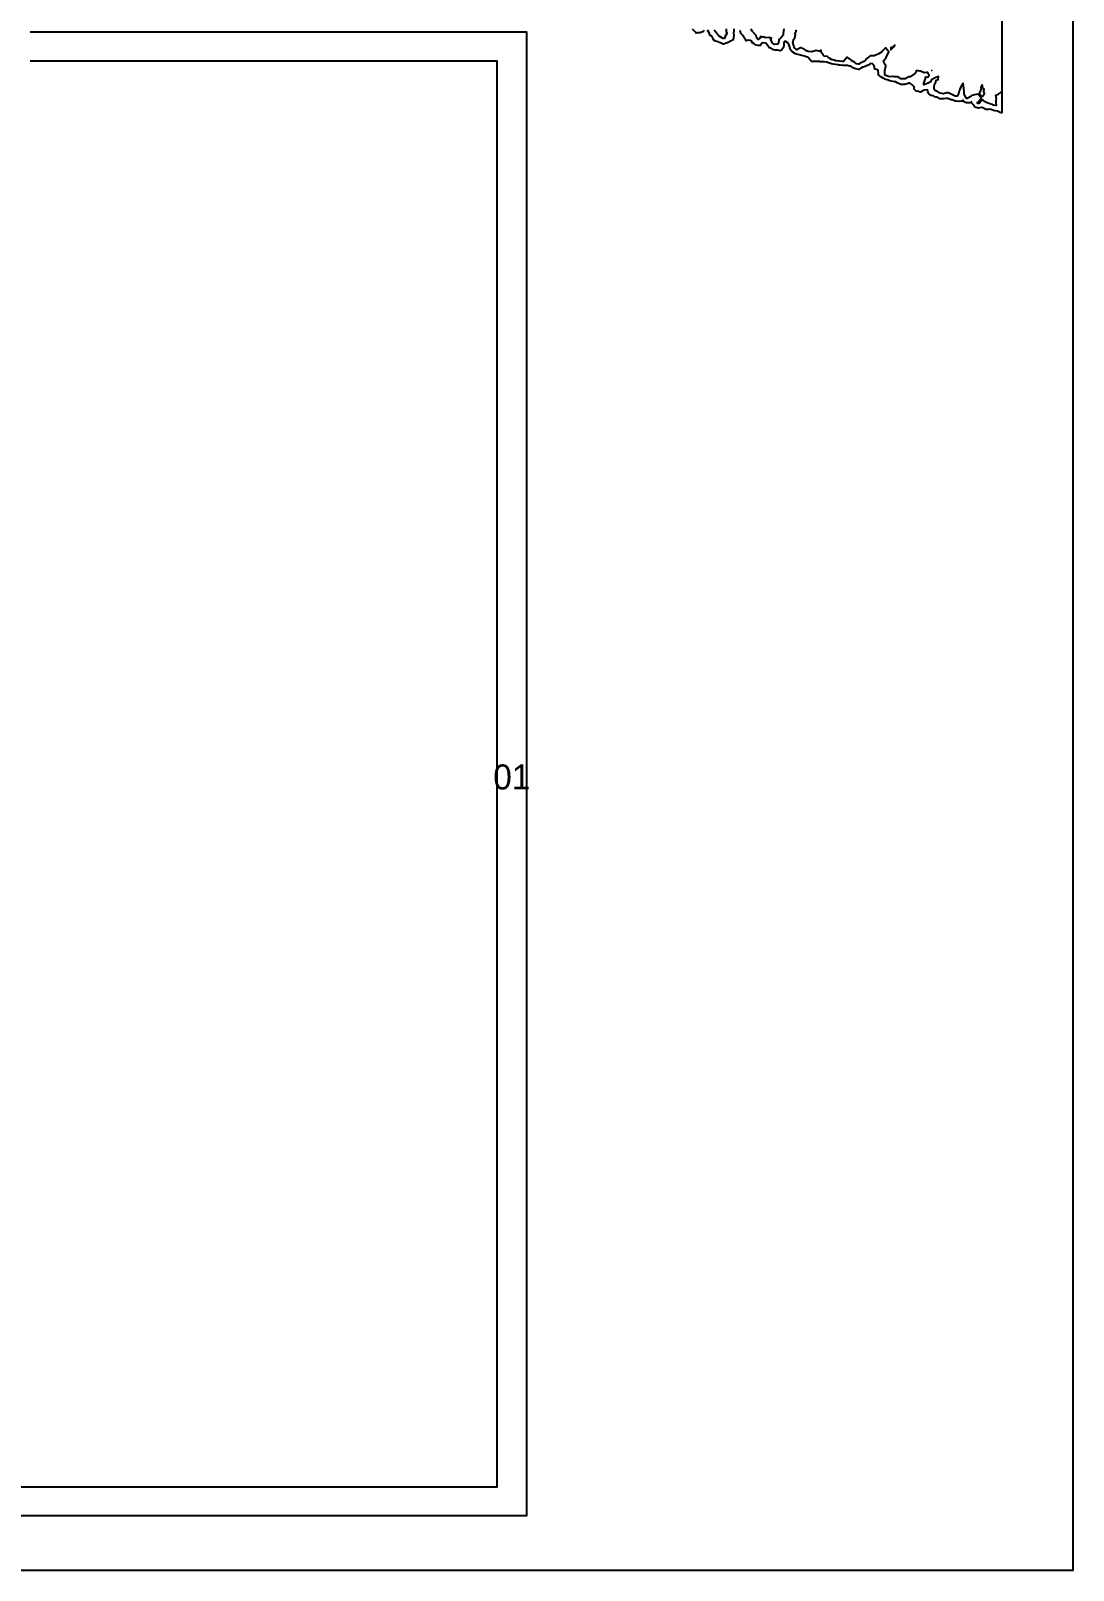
# Model space of a CAD drawing. Header units: millimetres. Extents: x 0 to 500, y 0 to 700.
# Drawn here: x 250 to 500, y 0 to 369.1 of the extents above; entities that cross this region are included whole.
import ezdxf
from ezdxf.enums import TextEntityAlignment as Align

# ---------------------------------------------------------------- set-up
doc = ezdxf.new("R2010")
doc.units = ezdxf.units.MM
for name, color, linetype in [('CORTE', 1, 'Continuous'), ('GRABADO', 5, 'Continuous'), ('HOJA', 8, 'Continuous')]:
    doc.layers.add(name, color=color, linetype=linetype)

msp = doc.modelspace()

# ---------------------------------------------------------------- linework, layer by layer
at = {"layer": 'CORTE'}
for points in [[(411.5, 369.23), (411.15, 368.9), (411.14, 368.89), (411.13, 368.89), (410.57, 368.63), (410.57, 368.62), (410.55, 368.62), (410.55, 368.62), (410.54, 368.62), (409.77, 368.62), (409.63, 368.58), (409.63, 368.58), (409.62, 368.58), (409.61, 368.58), (409.6, 368.58), (409.59, 368.58), (409.58, 368.58), (409.58, 368.59), (409.57, 368.59), (409.56, 368.59), (409.56, 368.6), (408.68, 369.52)], [(418.63, 369.62), (418.6, 368.94), (418.6, 368.94), (418.56, 368.52), (418.62, 368.13), (418.62, 368.12), (418.62, 368.12), (418.56, 367.4), (418.56, 367.39), (418.56, 367.39), (418.56, 367.38), (418.38, 366.94), (418.38, 366.94), (418.38, 366.93), (418.37, 366.92), (418.36, 366.91), (418.36, 366.91), (418.35, 366.91), (418.34, 366.9), (417.98, 366.75), (417.08, 366.23), (417.08, 366.23), (417.07, 366.23), (417.07, 366.22), (417.06, 366.22), (417.06, 366.22), (417.04, 366.21), (417.04, 366.21), (416.12, 365.92), (416.11, 365.91), (416.11, 365.91), (416.1, 365.91), (416.1, 365.91), (416.09, 365.91), (416.08, 365.92), (416.07, 365.92), (416.07, 365.92), (415.43, 366.23), (415.21, 366.3), (415.2, 366.3), (415.14, 366.32), (415.14, 366.33), (414.95, 366.45), (414.23, 366.61), (414.22, 366.61), (414.22, 366.62), (414.21, 366.62), (413.81, 366.88), (413.81, 366.88), (413.8, 366.89), (413.79, 366.9), (413.79, 366.9), (413.79, 366.91), (413.58, 367.37), (413.27, 367.83), (412.92, 368.01), (412.91, 368.02), (412.91, 368.02), (412.9, 368.02), (412.9, 368.03), (412.89, 368.03), (412.89, 368.04), (412.88, 368.05), (412.88, 368.05), (412.88, 368.06), (412.77, 368.49), (412.33, 369.24)], [(482.87, 369.53), (482.87, 368.78), (482.87, 362.07), (482.87, 361.44), (482.87, 355.47), (482.87, 355.47), (482.87, 354.55), (482.87, 352.55), (482.87, 350.96), (482.87, 350.28), (482.87, 349.53), (482.87, 349.44), (482.72, 349.46), (482.72, 349.46), (482.71, 349.47), (482.7, 349.47), (482.52, 349.55), (481.85, 349.82), (481.25, 349.94), (481.25, 349.94), (480.92, 350.02), (480.92, 350.03), (480.35, 350.23), (480.01, 350.31), (479.69, 350.26), (479.69, 350.26), (479.09, 350.22), (479.09, 350.22), (479.08, 350.22), (479.07, 350.22), (479.06, 350.22), (479.06, 350.22), (479.05, 350.23), (478.31, 350.67), (478.31, 350.67), (478.21, 350.75), (478.18, 350.75), (478.14, 350.73), (478.13, 350.73), (478.13, 350.73), (478.12, 350.73), (477.6, 350.66), (477.25, 350.6), (477.24, 350.6), (477.23, 350.6), (477.23, 350.61), (477.22, 350.61), (477.04, 350.66), (476.43, 350.82), (476.42, 350.83), (476.42, 350.83), (476.41, 350.83), (476.4, 350.84), (476.4, 350.84), (476.39, 350.85), (476.39, 350.85), (476.38, 350.86), (476.38, 350.87), (476.38, 350.87), (476.25, 351.23), (475.66, 351.79), (475.66, 351.8), (475.65, 351.8), (475.65, 351.81), (475.65, 351.81), (475.64, 351.82), (475.64, 351.83), (475.64, 351.84), (475.64, 351.84), (475.64, 352.09), (475.43, 351.93), (475.42, 351.93), (475.42, 351.93), (475.32, 351.89), (475.32, 351.88), (475.3, 351.88), (475.3, 351.88), (474.46, 351.88), (474.45, 351.88), (474.44, 351.88), (474.44, 351.88), (473.78, 352.1), (473.77, 352.1), (473.77, 352.1), (473.76, 352.11), (473.76, 352.11), (473.75, 352.12), (473.74, 352.12), (473.74, 352.13), (473.51, 352.49), (473.17, 352.26), (473.17, 352.26), (473.16, 352.26), (473.15, 352.26), (473.15, 352.25), (473.14, 352.25), (472.61, 352.2), (472.6, 352.2), (472.06, 352.23), (471.68, 352.25), (471.67, 352.25), (471.66, 352.25), (471.65, 352.25), (471, 352.56), (470.74, 352.61), (470.54, 352.64), (470.54, 352.64), (470.53, 352.64), (470.52, 352.64), (469.96, 352.89), (469.82, 352.93), (469.44, 352.88), (468.98, 352.8), (468.97, 352.8), (468.97, 352.8), (468.96, 352.8), (468.95, 352.8), (468.95, 352.8), (468.94, 352.81), (468.89, 352.83), (468.86, 352.83), (467.97, 352.83), (467.96, 352.83), (467.96, 352.83), (467.95, 352.83), (467.94, 352.83), (467.82, 352.89), (467.82, 352.89), (467.28, 353.19), (467.04, 353.22), (467.03, 353.22), (467.02, 353.22), (467.01, 353.23), (466.5, 353.51), (466.11, 353.65), (465.83, 353.65), (465.83, 353.65), (465.82, 353.65), (465.8, 353.66), (465.8, 353.66), (465.79, 353.67), (465.36, 354.01), (465.36, 354.01), (465.35, 354.03), (465.34, 354.03), (465.34, 354.04), (465.13, 354.55), (465.12, 354.56), (465.02, 354.95), (464.29, 354.85), (463.74, 354.67), (463.38, 354.44), (463.38, 354.43), (463.36, 354.43), (463.35, 354.43), (463.35, 354.43), (463.34, 354.43), (463.34, 354.43), (463.33, 354.43), (462.88, 354.57), (462.4, 354.64), (462.4, 354.64), (462.39, 354.64), (462.38, 354.64), (462.38, 354.65), (462.37, 354.65), (462.36, 354.66), (461.89, 355.13), (461.88, 355.13), (461.88, 355.14), (461.88, 355.15), (461.87, 355.15), (461.87, 355.16), (461.87, 355.17), (461.87, 355.17), (461.84, 355.66), (461.44, 356.08), (461.29, 356.24), (460.85, 356.6), (460.59, 356.6), (460.41, 356.47), (460.4, 356.47), (460.39, 356.46), (460.39, 356.46), (460.38, 356.46), (459.65, 356.26), (459.65, 356.26), (459.64, 356.26), (458.85, 356.22), (458.72, 356.21), (458.71, 356.21), (458.71, 356.21), (458.7, 356.21), (458.69, 356.21), (458.69, 356.21), (458.68, 356.21), (458.67, 356.22), (458.66, 356.22), (457.75, 356.65), (457.75, 356.65), (457.37, 356.87), (456.84, 356.98), (456.07, 357.15), (456.06, 357.15), (455.91, 357.2), (455.91, 357.2), (455.82, 357.23), (455.49, 357.33), (454.98, 357.47), (454.97, 357.47), (454.4, 357.76), (454.39, 357.76), (454.04, 358.01), (453.35, 358.45), (453.34, 358.45), (453.34, 358.46), (453.33, 358.47), (453.33, 358.47), (453.32, 358.48), (453.32, 358.48), (453.32, 358.49), (453.32, 358.5), (453.32, 358.5), (453.29, 358.76), (453.29, 358.76), (453.24, 359.6), (453.11, 359.8), (452.51, 359.91), (452.5, 359.91), (452.49, 359.92), (452.49, 359.92), (452.49, 359.92), (452.48, 359.93), (452.47, 359.93), (452.47, 359.94), (452.46, 359.94), (452.46, 359.95), (452.46, 359.95), (452.45, 359.96), (452.23, 360.71), (452.16, 360.85), (451.77, 361.25), (451.33, 361.17), (451.11, 360.96), (451.11, 360.96), (451.1, 360.96), (451.09, 360.95), (451.09, 360.95), (450.4, 360.72), (450.27, 360.67), (449.69, 360.41), (449.69, 360.41), (449.68, 360.4), (449.67, 360.4), (449.47, 360.39), (449.09, 360.19), (448.56, 359.88), (448.55, 359.88), (448.55, 359.87), (448.54, 359.87), (448.53, 359.87), (448.52, 359.87), (448.51, 359.87), (448.51, 359.87), (448.19, 359.93), (448.18, 359.93), (447.57, 360.12), (447.21, 360.24), (447.21, 360.24), (447.2, 360.24), (447.2, 360.24), (446.64, 360.61), (446.38, 360.66), (445.84, 360.8), (445.75, 360.82), (445.68, 360.78), (445.68, 360.78), (445.67, 360.77), (445.66, 360.77), (445.66, 360.77), (445.65, 360.77), (444.81, 360.77), (444.81, 360.77), (444.81, 360.77), (444.07, 360.89), (443.88, 360.91), (443.64, 360.95), (442.95, 361.07), (442.41, 361.12), (442.4, 361.12), (442.02, 361.18), (442.02, 361.18), (442.01, 361.18), (442.01, 361.18), (441.34, 361.48), (441.09, 361.55), (440.93, 361.57), (440.18, 361.68), (439.29, 361.72), (439.29, 361.72), (439.25, 361.73), (439.22, 361.73), (437.44, 361.73), (437.4, 361.73), (437.39, 361.74), (437.36, 361.74), (437.35, 361.74), (437.35, 361.75), (437.26, 361.78), (437.26, 361.78), (437.25, 361.79), (437.25, 361.79), (437.24, 361.8), (436.43, 362.69), (436.34, 362.77), (435.96, 362.89), (435.53, 363.01), (435.53, 363.01), (434.9, 363.23), (434.62, 363.25), (434.61, 363.25), (434.24, 363.34), (434.24, 363.34), (433.67, 363.49), (433.67, 363.49), (433.36, 363.64), (433.36, 363.64), (432.73, 364), (432.73, 364), (432.73, 364.01), (432.71, 364.02), (432.71, 364.02), (432.23, 364.56), (432.23, 364.56), (432.22, 364.57), (432.22, 364.57), (432.22, 364.58), (432.02, 365.16), (431.78, 365.95), (431.65, 366.05), (431.64, 366.06), (431.64, 366.06), (431.63, 366.07), (431.63, 366.07), (431.62, 366.08), (431.62, 366.09), (431.62, 366.09), (431.58, 366.25), (430.94, 366.63), (430.63, 366.26), (430.56, 365.7), (430.49, 365.17), (430.49, 365.17), (430.49, 365.16), (430.49, 365.16), (430.48, 365.15), (430.48, 365.14), (430.06, 364.51), (430.05, 364.5), (430.05, 364.5), (430.04, 364.49), (430.03, 364.48), (430.03, 364.48), (429.75, 364.34), (429.74, 364.33), (429.74, 364.33), (429.73, 364.33), (429.72, 364.33), (429.72, 364.33), (429.71, 364.33), (429.7, 364.33), (429.06, 364.47), (428.56, 364.51), (428.13, 364.57), (428.12, 364.57), (428.11, 364.57), (428.11, 364.58), (427.26, 365.03), (427.2, 365.05), (427.16, 365.06), (427.15, 365.06), (427.14, 365.06), (427.13, 365.07), (427.12, 365.07), (427.12, 365.08), (427.11, 365.08), (427.11, 365.09), (427.07, 365.14), (426.25, 366.13), (426.2, 366.13), (425.4, 366.2), (425, 365.65), (424.99, 365.64), (424.99, 365.64), (424.98, 365.64), (424.98, 365.63), (424.97, 365.63), (424.96, 365.62), (424.95, 365.62), (424.94, 365.62), (424.44, 365.57), (424.44, 365.57), (424.42, 365.57), (423.96, 365.68), (423.96, 365.68), (423.95, 365.68), (423.95, 365.69), (423.94, 365.69), (423.47, 366), (423.12, 366.23), (423.11, 366.24), (423.11, 366.24), (423.1, 366.25), (423.1, 366.25), (422.85, 366.62), (422.56, 366.81), (422.06, 366.85), (421.68, 366.7), (421.67, 366.7), (421.66, 366.7), (421.65, 366.7), (421.64, 366.7), (421.63, 366.7), (421.62, 366.7), (421.62, 366.71), (421.61, 366.71), (421.6, 366.72), (421.6, 366.72), (421.6, 366.73), (421.59, 366.73), (421.38, 367.11), (421.2, 367.36), (420.67, 368.05), (420.49, 368.25), (420.29, 368.47), (420.29, 368.47), (420.28, 368.48), (420.28, 368.49), (420.27, 368.49), (420.27, 368.5), (420.11, 369.16)], [(249.91, 368.87), (250, 368.87), (250.04, 368.87), (250.09, 368.87), (250.18, 368.87), (250.22, 368.87), (306.69, 368.87), (306.73, 368.87), (306.76, 368.87), (306.81, 368.87), (306.83, 368.87), (306.85, 368.87), (306.9, 368.87), (306.94, 368.87), (306.98, 368.87), (307.04, 368.87), (307.06, 368.87), (307.11, 368.87), (307.15, 368.87), (307.2, 368.87), (307.25, 368.87), (307.29, 368.87), (307.43, 368.87), (307.48, 368.87), (307.52, 368.87), (307.56, 368.87), (307.6, 368.87), (307.64, 368.87), (307.68, 368.87), (307.72, 368.87), (307.91, 368.87), (307.95, 368.87), (308.19, 368.87), (308.22, 368.87), (308.41, 368.87), (308.46, 368.87), (308.6, 368.87), (308.65, 368.87), (308.74, 368.87), (308.79, 368.87), (308.98, 368.87), (309.03, 368.87), (309.08, 368.87), (309.12, 368.87), (309.22, 368.87), (309.27, 368.87), (309.31, 368.87), (309.36, 368.87), (309.41, 368.87), (309.46, 368.87), (365.7, 368.87), (365.74, 368.87), (365.8, 368.87), (365.81, 368.87), (365.81, 368.87), (365.86, 368.87), (365.95, 368.87), (366.03, 368.87), (366.13, 368.87), (366.26, 368.87), (366.45, 368.87), (366.45, 368.87), (366.49, 368.87), (366.59, 368.87), (366.63, 368.87), (366.69, 368.87), (366.69, 368.87), (366.73, 368.87), (366.77, 368.87), (366.88, 368.87), (366.96, 368.87), (367.05, 368.87), (367.07, 368.87), (367.22, 368.87), (367.26, 368.87), (367.31, 368.87), (367.36, 368.87), (367.7, 368.87), (367.76, 368.87), (367.91, 368.87), (367.95, 368.87), (368.01, 368.87), (368.06, 368.87), (368.16, 368.87), (368.21, 368.87), (368.24, 368.87), (368.27, 368.87), (368.32, 368.87), (368.38, 368.87), (368.44, 368.87), (368.5, 368.87), (368.55, 368.87), (368.6, 368.87), (368.7, 368.87), (368.75, 368.87), (368.8, 368.87), (368.81, 368.87), (368.82, 368.87), (368.83, 368.86), (368.84, 368.86), (368.85, 368.85), (368.85, 368.84), (368.86, 368.83), (368.87, 368.82), (368.87, 368.8), (368.87, 300.46), (368.87, 300.4), (368.87, 300.28), (368.87, 300.23), (368.87, 298.05), (368.87, 297.99), (368.87, 297.94), (368.87, 297.88), (368.87, 228.19), (368.87, 228.11), (368.87, 228.04), (368.87, 158.07), (368.87, 157.99), (368.87, 157.92), (368.87, 157.89), (368.87, 157.89), (368.87, 157.7), (368.87, 157.56), (368.87, 157.51), (368.87, 157.44), (368.87, 157.4), (368.87, 157.35), (368.87, 157.29), (368.87, 157.23), (368.87, 157.23), (368.87, 157.22), (368.87, 157.04), (368.87, 156.99), (368.87, 156.93), (368.87, 156.88), (368.87, 156.82), (368.87, 156.77), (368.87, 156.72), (368.87, 156.66), (368.87, 156.61), (368.87, 156.56), (368.87, 156.5), (368.87, 156.48), (368.87, 156.41), (368.87, 156.36), (368.87, 156.31), (368.87, 156.26), (368.87, 156.21), (368.87, 156.16), (368.87, 156.1), (368.87, 156.06), (368.87, 156.02), (368.87, 155.97), (368.87, 155.92), (368.87, 155.87), (368.87, 155.82), (368.87, 155.77), (368.87, 155.73), (368.87, 155.69), (368.87, 155.64), (368.87, 155.6), (368.87, 155.46), (368.87, 155.41), (368.87, 88.55), (368.87, 88.51), (368.87, 88.46), (368.87, 88.46), (368.87, 88.38), (368.87, 88.33), (368.87, 88.08), (368.87, 87.89), (368.87, 87.74), (368.87, 87.59), (368.87, 87.44), (368.87, 87.13), (368.87, 86.6), (368.87, 86.39), (368.87, 86.18), (368.87, 85.9), (368.87, 85.77), (368.87, 85.57), (368.87, 85.35), (368.87, 85.18), (368.87, 85.03), (368.87, 85.02), (368.87, 85.02), (368.87, 85.01), (368.87, 85.01), (368.87, 85), (368.87, 85), (368.87, 84.96), (368.87, 84.88), (368.87, 84.79), (368.87, 84.67), (368.87, 84.56), (368.87, 84.44), (368.87, 84.35), (368.87, 84.28), (368.87, 84.22), (368.87, 16.64), (368.87, 16.32), (368.87, 16.13), (368.87, 16.09), (368.87, 16.05), (368.87, 16.01), (368.87, 15.97), (368.87, 15.96), (368.87, 15.94), (368.87, 15.9), (368.87, 15.82), (368.87, 15.71), (368.87, 15.65), (368.87, 15.6), (368.87, 15.59), (368.87, 15.59), (368.87, 15.58), (368.87, 15.42), (368.87, 15.38), (368.87, 15.33), (368.87, 15.26), (368.87, 15.25), (368.87, 15.25), (368.87, 15.21), (368.87, 15.11), (368.87, 15.1), (368.87, 15.1), (368.87, 15.08), (368.87, 15), (368.87, 14.93), (368.87, 14.86), (368.87, 14.73), (368.87, 14.66), (368.87, 14.61), (368.87, 14.59), (368.87, 14.54), (368.87, 14.5), (368.87, 14.44), (368.87, 14.39), (368.87, 14.34), (368.87, 14.29), (368.87, 14.24), (368.87, 14.23), (368.87, 14.2), (368.87, 14.14), (368.87, 14.08), (368.87, 13.94), (368.87, 13.89), (368.87, 13.85), (368.87, 13.79), (368.87, 13.74), (368.87, 13.69), (368.87, 13.66), (368.87, 13.62), (368.87, 13.57), (368.87, 13.53), (368.87, 13.48), (368.87, 13.42), (368.87, 13.37), (368.87, 13.31), (368.87, 13.25), (368.87, 13.19), (368.87, 13.13), (368.87, 13.07), (368.87, 13.07), (368.87, 13.06), (368.87, 13.05), (368.86, 13.05), (368.86, 13.04), (368.85, 13.02), (368.84, 13.01), (368.83, 13.01), (368.82, 13.01), (368.82, 13), (368.81, 13), (368.8, 13), (368.8, 13), (312.37, 13), (312.37, 13), (312.32, 13), (312.31, 13), (312.25, 13), (312.21, 13), (312.11, 13), (312.06, 13), (311.99, 13), (311.84, 13), (311.69, 13), (311.68, 13), (311.66, 13), (311.64, 13), (311.58, 13), (311.53, 13), (311.48, 13), (311.45, 13), (311.4, 13), (311.37, 13), (311.15, 13), (311.1, 13), (311.02, 13), (310.97, 13), (310.93, 13), (310.88, 13), (310.84, 13), (310.79, 13), (310.75, 13), (310.71, 13), (310.66, 13), (310.6, 13), (310.57, 13), (310.54, 13), (310.52, 13), (310.5, 13), (310.46, 13), (310.39, 13), (310.32, 13), (310.26, 13), (310.22, 13), (310.18, 13), (310.14, 13), (310.06, 13), (310.01, 13), (309.97, 13), (309.93, 13), (309.89, 13), (309.84, 13), (309.68, 13), (309.63, 13), (309.59, 13), (309.55, 13), (309.51, 13), (252.9, 13), (252.9, 13), (252.81, 13), (252.78, 13), (252.73, 13), (252.69, 13), (252.32, 13), (252.28, 13), (252.2, 13), (252.16, 13), (252.08, 13), (252.04, 13), (252, 13), (251.96, 13), (251.79, 13), (251.76, 13), (251.63, 13), (251.59, 13), (251.55, 13), (251.51, 13), (251.47, 13), (251.34, 13), (251.3, 13), (251.25, 13), (251.16, 13), (251.12, 13), (251.08, 13), (251.04, 13), (250.95, 13), (250.91, 13), (250.87, 13), (250.83, 13), (250.78, 13), (250.74, 13), (250.69, 13), (250.65, 13), (250.57, 13), (250.52, 13), (250.44, 13), (250.4, 13), (250.31, 13), (250.27, 13), (193.64, 13)], [(199.04, 20), (250.35, 20), (250.48, 20), (250.74, 20), (250.87, 20), (251.13, 20), (251.26, 20), (251.51, 20), (251.63, 20), (251.76, 20), (251.9, 20), (252.03, 20), (252.17, 20), (252.3, 20), (252.42, 20), (252.68, 20), (252.8, 20), (252.93, 20), (253.05, 20), (253.3, 20), (253.44, 20), (253.58, 20), (253.97, 20), (254.09, 20), (254.22, 20), (254.33, 20), (254.44, 20), (254.83, 20), (254.94, 20), (255.45, 20), (255.56, 20), (255.68, 20), (255.79, 20), (256.04, 20), (256.15, 20), (256.4, 20), (256.5, 20), (257.63, 20), (257.73, 20), (257.89, 20), (257.98, 20), (258.25, 20), (309.51, 20), (309.63, 20), (309.76, 20), (309.89, 20), (310.01, 20), (310.52, 20), (310.64, 20), (310.77, 20), (310.9, 20), (311.03, 20), (311.16, 20), (311.41, 20), (311.53, 20), (311.65, 20), (311.75, 20), (311.94, 20), (312.16, 20), (312.36, 20), (312.47, 20), (312.59, 20), (312.68, 20), (312.78, 20), (312.96, 20), (313.1, 20), (313.24, 20), (313.36, 20), (313.5, 20), (313.63, 20), (313.78, 20), (313.89, 20), (314.03, 20), (314.29, 20), (314.44, 20), (315.09, 20), (315.2, 20), (315.33, 20), (315.43, 20), (315.59, 20), (315.71, 20), (315.95, 20), (316.06, 20), (316.49, 20), (316.95, 20), (317.18, 20), (317.32, 20), (317.61, 20), (317.72, 20), (317.94, 20), (318.08, 20), (361.87, 20), (361.87, 20.11), (361.87, 20.58), (361.87, 20.64), (361.87, 20.79), (361.87, 20.97), (361.87, 21.3), (361.87, 21.55), (361.87, 21.67), (361.87, 21.76), (361.87, 21.88), (361.87, 21.99), (361.87, 22.11), (361.87, 22.23), (361.87, 22.81), (361.87, 23.78), (361.87, 84.22), (361.87, 84.4), (361.87, 84.6), (361.87, 84.87), (361.87, 85.23), (361.87, 85.56), (361.87, 85.92), (361.87, 86.21), (361.87, 86.43), (361.87, 86.6), (361.87, 86.65), (361.87, 87.1), (361.87, 87.62), (361.87, 88.28), (361.87, 88.86), (361.87, 89.26), (361.87, 90.09), (361.87, 90.74), (361.87, 91.37), (361.87, 92.95), (361.87, 93.89), (361.87, 94.33), (361.87, 94.79), (361.87, 95.24), (361.87, 95.81), (361.87, 96.56), (361.87, 96.71), (361.87, 97.08), (361.87, 97.22), (361.87, 155.5), (361.87, 155.64), (361.87, 156.07), (361.87, 156.21), (361.87, 156.34), (361.87, 156.47), (361.87, 156.59), (361.87, 156.72), (361.87, 156.87), (361.87, 157.03), (361.87, 157.17), (361.87, 157.32), (361.87, 157.45), (361.87, 157.59), (361.87, 157.75), (361.87, 157.9), (361.87, 158.06), (361.87, 158.2), (361.87, 158.35), (361.87, 158.5), (361.87, 158.79), (361.87, 158.95), (361.87, 159.11), (361.87, 159.27), (361.87, 159.43), (361.87, 159.59), (361.87, 159.75), (361.87, 159.91), (361.87, 160.07), (361.87, 160.24), (361.87, 160.4), (361.87, 161.14), (361.87, 161.31), (361.87, 161.48), (361.87, 161.61), (361.87, 161.8), (361.87, 161.95), (361.87, 162.37), (361.87, 162.95), (361.87, 163.03), (361.87, 163.26), (361.87, 163.5), (361.87, 231.1), (361.87, 231.3), (361.87, 231.57), (361.87, 298.33), (361.87, 298.51), (361.87, 298.68), (361.87, 298.85), (361.87, 305.38), (361.87, 305.55), (361.87, 305.9), (361.87, 306.08), (361.87, 361.87), (361.77, 361.87), (361.2, 361.87), (360.81, 361.87), (360.51, 361.87), (360.27, 361.87), (359.99, 361.87), (359.87, 361.87), (359.8, 361.87), (359.62, 361.87), (359.51, 361.87), (309.36, 361.87), (309.22, 361.87), (309.07, 361.87), (308.93, 361.87), (308.78, 361.87), (308.64, 361.87), (308.35, 361.87), (308.21, 361.87), (308.07, 361.87), (307.92, 361.87), (307.34, 361.87), (307.21, 361.87), (306.92, 361.87), (306.79, 361.87), (306.35, 361.87), (306.22, 361.87), (305.65, 361.87), (305.54, 361.87), (304.83, 361.87), (304.71, 361.87), (304.15, 361.87), (304.03, 361.87), (303.89, 361.87), (303.77, 361.87), (303.65, 361.87), (303.54, 361.87), (303.42, 361.87), (303.26, 361.87), (302.84, 361.87), (302.73, 361.87), (302.59, 361.87), (302.43, 361.87), (302.32, 361.87), (302.18, 361.87), (302.1, 361.87), (301.93, 361.87), (301.79, 361.87), (301.68, 361.87), (301.55, 361.87), (301.47, 361.87), (301.4, 361.87), (301.26, 361.87), (301.16, 361.87), (301.06, 361.87), (250.22, 361.87), (250.09, 361.87), (249.82, 361.87)]]:
    msp.add_lwpolyline(points, dxfattribs=at)
at = {"layer": 'GRABADO'}
for points in [[(482.87, 374.15), (482.87, 366.54), (482.87, 365.83), (482.87, 359.07), (482.87, 359.07), (482.87, 358.03), (482.87, 355.75), (482.87, 354.56), (482.55, 354.35), (482.09, 354.01), (481.92, 353.81), (481.92, 353.81), (481.91, 353.8), (481.91, 353.8), (481.9, 353.8), (481.9, 353.8), (481.9, 353.8), (481.37, 353.61), (481.5, 352.97), (481.5, 352.96), (481.5, 352.95), (481.5, 352.95), (481.41, 352.32), (481.43, 351.85), (481.51, 351.26), (481.51, 351.25), (481.51, 351.24), (481.51, 351.23), (481.51, 351.22), (481.51, 351.22), (481.5, 351.21), (481.5, 351.21), (481.49, 351.2), (481.48, 351.19), (481.47, 351.18), (481.47, 351.18), (481.46, 351.18), (481.45, 351.18), (481.44, 351.18), (481.44, 351.18), (481.43, 351.18), (481.42, 351.18), (481.42, 351.18), (480.92, 351.32), (480.92, 351.32), (480.63, 351.43), (479.99, 351.64), (479.6, 351.77), (479.17, 351.9), (479.16, 351.9), (479.16, 351.9), (479.15, 351.91), (479.15, 351.91), (479.14, 351.91), (479.04, 352.01), (478.52, 352.42), (478.19, 352.55), (477.56, 351.8), (477.55, 351.79), (477.54, 351.78), (477.54, 351.78), (477.54, 351.78), (477.35, 351.68), (477.34, 351.68), (477.33, 351.68), (477.33, 351.68), (477.24, 351.67), (477.24, 351.66), (477.23, 351.66), (477.23, 351.67), (477.22, 351.67), (477.14, 351.69), (477.14, 351.69), (477.13, 351.69), (477.13, 351.7), (477.12, 351.7), (477.12, 351.7), (477.11, 351.71), (477.11, 351.71), (477.1, 351.72), (477.1, 351.73), (477.1, 351.73), (477.06, 351.82), (477.06, 351.82), (477.06, 351.83), (477.06, 351.84), (477.06, 351.84), (477.06, 351.97), (477.06, 351.98), (477.06, 351.98), (477.06, 351.99), (477.07, 352), (477.07, 352), (477.07, 352.01), (477.08, 352.01), (477.08, 352.02), (477.09, 352.03), (477.09, 352.03), (477.1, 352.03), (477.11, 352.04), (477.12, 352.04), (477.12, 352.04), (477.2, 352.05), (477.95, 352.96), (477.2, 353.91), (477.17, 353.91), (476.33, 353.79), (475.72, 353.65), (475.43, 353.39), (475.43, 353.38), (475.42, 353.38), (474.56, 352.89), (474.55, 352.89), (474.51, 352.87), (474.5, 352.86), (474.49, 352.86), (474.48, 352.86), (474.48, 352.86), (474.46, 352.86), (474.45, 352.86), (474.44, 352.86), (474.44, 352.86), (474.42, 352.87), (474.42, 352.87), (474.41, 352.87), (474.4, 352.88), (474.4, 352.88), (474.39, 352.89), (474.39, 352.89), (474.38, 352.9), (474.37, 352.92), (474.37, 352.92), (474.37, 352.93), (474.34, 352.98), (473.87, 354.04), (473.86, 354.04), (473.86, 354.05), (473.86, 354.06), (473.86, 354.07), (473.86, 354.55), (473.79, 355.17), (473.65, 356.05), (473.61, 356.28), (473.61, 356.29), (473.61, 356.3), (473.62, 356.45), (473.55, 356.49), (473.48, 356.38), (473.48, 356.38), (473.37, 356.25), (472.96, 355.49), (472.84, 355.16), (472.8, 355.01), (472.8, 355.01), (472.68, 354.73), (472.5, 354.05), (472.5, 354.04), (472.5, 354.04), (472.5, 354.03), (472.19, 353.49), (472.18, 353.49), (472.17, 353.48), (472.17, 353.47), (472.16, 353.47), (472.16, 353.47), (472.15, 353.46), (472.14, 353.46), (472.13, 353.46), (472.13, 353.46), (472.12, 353.46), (471.67, 353.48), (471.67, 353.48), (471.66, 353.48), (471.65, 353.49), (471.65, 353.49), (471.34, 353.63), (470.72, 353.92), (470.54, 354), (470.54, 354), (470.04, 354.27), (469.84, 354.26), (469.66, 354.22), (468.92, 354.01), (468.91, 354.01), (468.9, 354.01), (468.9, 354.01), (468.89, 354.01), (468.89, 354.01), (468.12, 354.19), (467.96, 354.21), (467.96, 354.21), (467.95, 354.21), (467.94, 354.22), (467.93, 354.22), (467.93, 354.22), (467.44, 354.6), (467.03, 354.69), (467.03, 354.69), (467.02, 354.69), (467.01, 354.69), (467.01, 354.7), (467, 354.7), (467, 354.7), (466.99, 354.71), (466.81, 354.92), (466.64, 355.13), (466.63, 355.14), (466.63, 355.14), (466.63, 355.15), (466.62, 355.16), (466.62, 355.16), (466.62, 355.17), (466.62, 355.18), (466.65, 355.57), (466.65, 355.58), (466.76, 356.3), (466.76, 356.31), (466.76, 356.32), (466.76, 356.32), (466.77, 356.33), (466.98, 356.64), (467.15, 357.22), (467.15, 357.22), (467.15, 357.23), (467.16, 357.24), (467.16, 357.25), (467.16, 357.25), (467.17, 357.25), (467.18, 357.26), (467.18, 357.27), (467.64, 357.45), (467.71, 358.18), (467.08, 357.93), (466.73, 357.76), (466.16, 357.48), (466.03, 357.35), (465.69, 356.84), (465.69, 356.83), (465.69, 356.83), (465.68, 356.82), (465.67, 356.82), (465.67, 356.81), (465.23, 356.57), (465.23, 356.57), (464.42, 356.22), (464.42, 356.22), (464.41, 356.22), (464.3, 356.19), (464.3, 356.19), (464.28, 356.19), (464.26, 356.18), (464.25, 356.18), (464.24, 356.18), (464.24, 356.18), (464.23, 356.18), (464.22, 356.18), (464.21, 356.19), (464.2, 356.19), (464.19, 356.2), (464.19, 356.2), (464.18, 356.21), (464.18, 356.21), (464.15, 356.25), (464.15, 356.25), (464.14, 356.26), (464.14, 356.27), (464.14, 356.27), (464.14, 356.28), (464.14, 356.29), (464.14, 356.3), (464.14, 356.3), (464.14, 356.31), (464.14, 356.32), (464.14, 356.32), (464.16, 356.36), (464.2, 356.46), (464.49, 357.42), (464.62, 358.02), (464.62, 358.02), (464.63, 358.03), (464.63, 358.04), (464.63, 358.04), (464.64, 358.05), (464.64, 358.06), (464.65, 358.06), (464.65, 358.06), (464.66, 358.07), (464.67, 358.07), (464.67, 358.07), (464.68, 358.08), (464.69, 358.08), (464.69, 358.08), (465.16, 358.04), (465.49, 358.52), (465.15, 359.13), (464.82, 359.09), (464.27, 359.04), (464.26, 359.04), (464.26, 359.04), (464.25, 359.04), (464.24, 359.04), (464.24, 359.04), (463.38, 359.47), (463.33, 359.49), (463.3, 359.49), (463.29, 359.48), (463.29, 359.48), (463.28, 359.48), (463.28, 359.48), (462.83, 359.55), (462.45, 359.59), (462.44, 359.58), (462.09, 358.95), (462.09, 358.94), (462.08, 358.94), (462.08, 358.93), (462.07, 358.93), (461.54, 358.5), (461.48, 358.46), (461.48, 358.45), (460.92, 358.07), (460.92, 358.07), (460.91, 358.06), (460.9, 358.06), (460.89, 358.06), (460.88, 358.06), (460.58, 358.06), (460.02, 357.75), (460.02, 357.75), (459.67, 357.58), (459.66, 357.58), (459.65, 357.58), (459.64, 357.58), (459.63, 357.58), (459.63, 357.58), (459.39, 357.62), (458.71, 357.62), (458.7, 357.62), (458.69, 357.62), (458.69, 357.62), (458.68, 357.62), (458.67, 357.63), (458.67, 357.63), (458.25, 357.93), (457.77, 358.06), (457.14, 358.09), (457.14, 358.09), (456.84, 358.15), (456.65, 358.19), (455.94, 358.08), (455.93, 358.08), (455.93, 358.08), (455.92, 358.08), (455.91, 358.09), (455.04, 358.37), (454.99, 358.39), (454.98, 358.39), (454.97, 358.39), (454.94, 358.41), (454.93, 358.41), (454.87, 358.45), (454.87, 358.46), (454.86, 358.46), (454.86, 358.47), (454.85, 358.47), (454.85, 358.48), (454.85, 358.48), (454.84, 358.49), (454.84, 358.5), (454.84, 358.5), (454.83, 358.63), (454.83, 358.63), (454.83, 359.63), (454.83, 359.63), (454.83, 359.64), (454.83, 359.64), (454.93, 359.99), (455.08, 360.57), (455.1, 360.74), (455.08, 360.88), (454.94, 361.08), (454.94, 361.08), (454.53, 361.81), (454.53, 361.82), (454.53, 361.83), (454.53, 361.83), (454.53, 361.84), (454.53, 361.85), (454.53, 361.86), (454.53, 361.87), (454.53, 361.88), (454.54, 361.89), (454.95, 362.45), (454.95, 362.46), (455.17, 362.71), (455.23, 362.98), (455.23, 362.98), (455.23, 362.99), (455.24, 362.99), (455.79, 364.02), (455.81, 364.06), (455, 365.03), (454.81, 364.84), (454.81, 364.84), (454.14, 364.18), (454.1, 364.09), (454.1, 364.09), (454.09, 364.08), (454.09, 364.08), (454.08, 364.07), (454.08, 364.07), (454.07, 364.06), (453.99, 364.01), (453.99, 364.01), (453.19, 363.55), (452.8, 363.35), (452.8, 363.35), (452.25, 363.15), (452.24, 363.15), (452.24, 363.15), (452.23, 363.15), (451.5, 363.11), (451.32, 363.05), (451.32, 363.05), (451.21, 363.03), (451, 362.9), (450.43, 362.39), (450.2, 362.08), (450.2, 362.08), (450.19, 362.07), (450.19, 362.07), (449.81, 361.79), (449.49, 361.58), (449.48, 361.58), (448.93, 361.34), (448.56, 361.1), (448.56, 361.1), (448.55, 361.09), (448.54, 361.09), (448.53, 361.09), (448.53, 361.09), (448.52, 361.09), (448.51, 361.09), (448.51, 361.09), (448.02, 361.2), (448.01, 361.2), (448.01, 361.2), (448, 361.2), (447.99, 361.21), (447.99, 361.21), (447.55, 361.6), (447.26, 361.79), (446.84, 362.04), (446.83, 362.04), (446.83, 362.04), (446.83, 362.05), (446.62, 362.26), (445.79, 362.79), (445.76, 362.8), (444.93, 361.8), (444.92, 361.8), (444.92, 361.79), (444.91, 361.79), (444.91, 361.78), (444.86, 361.76), (444.86, 361.76), (444.86, 361.76), (444.85, 361.75), (444.84, 361.75), (444.83, 361.75), (444.81, 361.75), (444.81, 361.75), (444.79, 361.76), (444.56, 361.77), (443.88, 361.83), (443.09, 361.95), (443.09, 361.95), (443.08, 361.95), (442.94, 362), (442.68, 362.1), (442.02, 362.23), (442.01, 362.23), (442, 362.24), (441.63, 362.45), (441.62, 362.46), (441.62, 362.46), (441.15, 362.9), (441.08, 362.96), (440.31, 363.05), (440.3, 363.05), (440.29, 363.05), (440.28, 363.06), (440.27, 363.06), (440.27, 363.06), (440.26, 363.07), (440.13, 363.2), (440.13, 363.21), (440.12, 363.21), (439.53, 364.03), (439.53, 364.04), (439.53, 364.04), (439.52, 364.05), (439.52, 364.06), (439.52, 364.06), (439.52, 364.07), (439.52, 364.4), (439.28, 364.4), (439.06, 364.28), (439.06, 364.28), (439.05, 364.28), (439.04, 364.27), (439.03, 364.27), (439.02, 364.27), (439.02, 364.27), (438.34, 364.37), (437.54, 364.14), (437.54, 364.14), (437.42, 364.12), (437.41, 364.12), (437.41, 364.12), (437.4, 364.12), (437.3, 364.12), (436.47, 364.16), (436.47, 364.16), (436.46, 364.17), (436.46, 364.17), (435.85, 364.39), (435.84, 364.39), (435.84, 364.4), (435.83, 364.4), (435.51, 364.69), (434.65, 365.06), (434.62, 365.06), (434.61, 365.06), (434.6, 365.06), (434.6, 365.06), (433.73, 364.6), (433.73, 364.59), (433.72, 364.59), (433.71, 364.59), (433.7, 364.59), (433.69, 364.59), (433.68, 364.59), (433.67, 364.59), (433.66, 364.6), (433.65, 364.6), (433.65, 364.61), (433.1, 365.13), (433.1, 365.14), (433.09, 365.14), (433.09, 365.15), (433.08, 365.15), (433.08, 365.16), (432.97, 365.49), (432.97, 365.49), (432.76, 366.28), (432.75, 366.28), (432.75, 366.29), (432.75, 366.3), (432.75, 366.3), (432.76, 366.31), (432.76, 366.32), (432.99, 367.08), (433, 367.09), (433, 367.09), (433, 367.1), (433.01, 367.1), (433.27, 367.44), (433.39, 368.22), (433.22, 368.48), (433.22, 368.49), (433.22, 368.49), (433.22, 368.5), (433.21, 368.51), (433.21, 368.51), (433.21, 368.52), (433.21, 368.53), (433.21, 368.53), (433.22, 368.54), (433.22, 368.55), (433.22, 368.56), (433.23, 368.56), (433.23, 368.57), (433.24, 368.57), (433.24, 368.58), (433.47, 368.76), (433.63, 369.33)], [(416.76, 369.63), (416.76, 368.95), (416.93, 368.55), (416.93, 368.54), (416.93, 368.53), (416.93, 368.53), (416.93, 368.52), (416.93, 368.51), (416.93, 368.51), (416.93, 368.5), (416.93, 368.49), (416.93, 368.48), (416.92, 368.48), (416.41, 367.67), (416.41, 367.41), (416.41, 367.4), (416.41, 367.39), (416.41, 367.39), (416.41, 367.38), (416.4, 367.37), (416.4, 367.37), (416.4, 367.36), (416.39, 367.36), (416.39, 367.35), (416.38, 367.35), (416.37, 367.34), (416.37, 367.34), (416.36, 367.34), (416.17, 367.27), (416.17, 367.27), (416.11, 367.26), (416.11, 367.26), (416.1, 367.26), (416.09, 367.26), (416.08, 367.26), (416.02, 367.28), (416.02, 367.28), (415.89, 367.34), (415.88, 367.34), (415.13, 367.82), (415.12, 367.83), (415.12, 367.83), (414.82, 368.11), (414.82, 368.12), (414.55, 368.47), (414.19, 368.9), (414.19, 368.9), (413.91, 369.26)], [(430.58, 369.63), (430.53, 369.07), (430.53, 369.07), (430.46, 368.51), (430.43, 368.08), (430.43, 368.07), (430.43, 368.07), (430.42, 368.06), (430.42, 368.05), (430.41, 368.04), (430.41, 368.04), (430.05, 367.61), (430.05, 367.6), (429.76, 367.35), (429.41, 367.05), (429.33, 366.29), (429.33, 366.28), (429.33, 366.27), (429.33, 366.27), (429.33, 366.26), (429.33, 366.26), (429.13, 365.95), (429.13, 365.95), (429.12, 365.94), (429.12, 365.94), (429.11, 365.93), (429.1, 365.93), (429.1, 365.92), (429.09, 365.92), (429.08, 365.92), (429.08, 365.92), (428.44, 365.86), (428.44, 365.86), (428.43, 365.86), (428.43, 365.86), (428.12, 365.93), (428.12, 365.93), (428.11, 365.93), (428.1, 365.93), (428.1, 365.94), (428.09, 365.94), (427.95, 366.07), (427.94, 366.07), (427.94, 366.07), (427.93, 366.08), (427.93, 366.09), (427.93, 366.09), (427.92, 366.1), (427.87, 366.27), (427.47, 366.98), (427.47, 366.99), (427.47, 366.99), (427.47, 367), (427.46, 367.01), (427.46, 367.01), (427.46, 367.02), (427.47, 367.03), (427.47, 367.04), (427.47, 367.04), (427.47, 367.05), (427.47, 367.06), (427.66, 367.36), (427.29, 367.44), (427.28, 367.45), (427.27, 367.45), (427.27, 367.45), (427.26, 367.46), (427.26, 367.46), (427.25, 367.46), (427.25, 367.47), (427.18, 367.55), (427.07, 367.53), (427.06, 367.53), (426.29, 367.46), (426.28, 367.46), (426.27, 367.46), (426.27, 367.46), (425.66, 367.68), (425.39, 367.58), (425.38, 367.58), (425.37, 367.58), (425.36, 367.57), (425.35, 367.58), (425.34, 367.58), (425.33, 367.58), (425.04, 367.74), (424.87, 367.37), (424.86, 367.37), (424.86, 367.36), (424.86, 367.36), (424.85, 367.35), (424.48, 367.07), (424.47, 367.06), (424.47, 367.06), (424.46, 367.06), (424.45, 367.05), (424.45, 367.05), (424.43, 367.05), (424.43, 367.05), (424.42, 367.05), (424.41, 367.06), (424.4, 367.06), (424.4, 367.06), (424.39, 367.07), (424.39, 367.07), (424.38, 367.08), (424.37, 367.08), (424.17, 367.36), (424.17, 367.37), (424.16, 367.37), (424.16, 367.38), (424.16, 367.39), (423.99, 368.03), (423.5, 368.47), (423.5, 368.47), (423.49, 368.48), (423.49, 368.48), (423.45, 368.56), (422.99, 369.02), (422.98, 369.02), (422.98, 369.03), (422.98, 369.03), (422.97, 369.04), (422.8, 369.6)], [(249.82, 368.87), (250.09, 368.87), (250.22, 368.87), (301.06, 368.87), (301.16, 368.87), (301.26, 368.87), (301.4, 368.87), (301.47, 368.87), (301.55, 368.87), (301.68, 368.87), (301.79, 368.87), (301.93, 368.87), (302.1, 368.87), (302.18, 368.87), (302.32, 368.87), (302.43, 368.87), (302.59, 368.87), (302.73, 368.87), (302.84, 368.87), (303.26, 368.87), (303.42, 368.87), (303.54, 368.87), (303.65, 368.87), (303.77, 368.87), (303.89, 368.87), (304.03, 368.87), (304.15, 368.87), (304.71, 368.87), (304.83, 368.87), (305.54, 368.87), (305.65, 368.87), (306.22, 368.87), (306.35, 368.87), (306.79, 368.87), (306.92, 368.87), (307.21, 368.87), (307.34, 368.87), (307.92, 368.87), (308.07, 368.87), (308.21, 368.87), (308.35, 368.87), (308.64, 368.87), (308.78, 368.87), (308.93, 368.87), (309.07, 368.87), (309.22, 368.87), (309.36, 368.87), (359.51, 368.87), (359.62, 368.87), (359.8, 368.87), (359.87, 368.87), (359.87, 368.87), (359.99, 368.87), (360.27, 368.87), (360.51, 368.87), (360.81, 368.87), (361.2, 368.87), (361.77, 368.87), (361.77, 368.87), (361.89, 368.87), (362.18, 368.87), (362.3, 368.87), (362.48, 368.87), (362.48, 368.87), (362.59, 368.87), (362.71, 368.87), (363.05, 368.87), (363.29, 368.87), (363.55, 368.87), (363.61, 368.87), (364.06, 368.87), (364.18, 368.87), (364.35, 368.87), (364.48, 368.87), (365.52, 368.87), (365.68, 368.87), (366.13, 368.87), (366.27, 368.87), (366.43, 368.87), (366.58, 368.87), (366.88, 368.87), (367.03, 368.87), (367.12, 368.87), (367.22, 368.87), (367.37, 368.87), (367.54, 368.87), (367.72, 368.87), (367.91, 368.87), (368.05, 368.87), (368.21, 368.87), (368.5, 368.87), (368.65, 368.87), (368.8, 368.87), (368.81, 368.87), (368.81, 368.87), (368.83, 368.86), (368.84, 368.86), (368.85, 368.85), (368.86, 368.84), (368.86, 368.83), (368.87, 368.82), (368.87, 368.81), (368.87, 368.8), (368.87, 306.08), (368.87, 305.9), (368.87, 305.55), (368.87, 305.38), (368.87, 298.85), (368.87, 298.68), (368.87, 298.51), (368.87, 298.33), (368.87, 231.57), (368.87, 231.3), (368.87, 231.1), (368.87, 163.5), (368.87, 163.26), (368.87, 163.03), (368.87, 162.95), (368.87, 162.95), (368.87, 162.94), (368.87, 162.37), (368.87, 161.95), (368.87, 161.8), (368.87, 161.61), (368.87, 161.48), (368.87, 161.31), (368.87, 161.14), (368.87, 160.94), (368.87, 160.94), (368.87, 160.94), (368.87, 160.4), (368.87, 160.24), (368.87, 160.07), (368.87, 159.91), (368.87, 159.75), (368.87, 159.59), (368.87, 159.43), (368.87, 159.27), (368.87, 159.11), (368.87, 158.95), (368.87, 158.79), (368.87, 158.72), (368.87, 158.5), (368.87, 158.35), (368.87, 158.2), (368.87, 158.06), (368.87, 157.9), (368.87, 157.75), (368.87, 157.59), (368.87, 157.45), (368.87, 157.32), (368.87, 157.17), (368.87, 157.03), (368.87, 156.87), (368.87, 156.72), (368.87, 156.59), (368.87, 156.47), (368.87, 156.34), (368.87, 156.21), (368.87, 156.07), (368.87, 155.64), (368.87, 155.5), (368.87, 97.22), (368.87, 97.08), (368.87, 96.71), (368.87, 96.56), (368.87, 95.81), (368.87, 95.24), (368.87, 94.79), (368.87, 94.33), (368.87, 93.89), (368.87, 92.95), (368.87, 91.37), (368.87, 90.74), (368.87, 90.09), (368.87, 89.26), (368.87, 88.86), (368.87, 88.28), (368.87, 87.62), (368.87, 87.1), (368.87, 86.65), (368.87, 86.6), (368.87, 86.6), (368.87, 86.59), (368.87, 86.59), (368.87, 86.55), (368.87, 86.55), (368.87, 86.43), (368.87, 86.21), (368.87, 85.92), (368.87, 85.56), (368.87, 85.23), (368.87, 84.87), (368.87, 84.6), (368.87, 84.4), (368.87, 84.22), (368.87, 23.78), (368.87, 22.81), (368.87, 22.23), (368.87, 22.11), (368.87, 21.99), (368.87, 21.88), (368.87, 21.76), (368.87, 21.73), (368.87, 21.67), (368.87, 21.55), (368.87, 21.3), (368.87, 20.97), (368.87, 20.79), (368.87, 20.64), (368.87, 20.58), (368.87, 20.58), (368.87, 20.11), (368.87, 19.99), (368.87, 19.84), (368.87, 19.64), (368.87, 19.59), (368.87, 19.59), (368.87, 19.48), (368.87, 19.19), (368.87, 19.15), (368.87, 19.15), (368.87, 19.08), (368.87, 18.85), (368.87, 18.65), (368.87, 18.43), (368.87, 18.05), (368.87, 17.83), (368.87, 17.68), (368.87, 17.63), (368.87, 17.48), (368.87, 17.34), (368.87, 17.17), (368.87, 17.02), (368.87, 16.86), (368.87, 16.71), (368.87, 16.58), (368.87, 16.54), (368.87, 16.44), (368.87, 16.28), (368.87, 16.08), (368.87, 15.67), (368.87, 15.53), (368.87, 15.39), (368.87, 15.22), (368.87, 15.06), (368.87, 14.91), (368.87, 14.82), (368.87, 14.7), (368.87, 14.57), (368.87, 14.44), (368.87, 14.28), (368.87, 14.12), (368.87, 13.95), (368.87, 13.77), (368.87, 13.59), (368.87, 13.42), (368.87, 13.24), (368.87, 13.07), (368.87, 13.07), (368.87, 13.06), (368.86, 13.04), (368.86, 13.03), (368.85, 13.02), (368.84, 13.01), (368.83, 13.01), (368.82, 13.01), (368.82, 13), (368.81, 13), (368.8, 13), (368.8, 13), (318.08, 13), (318.08, 13), (317.94, 13), (317.9, 13), (317.72, 13), (317.61, 13), (317.32, 13), (317.18, 13), (316.95, 13), (316.49, 13), (316.06, 13), (316.03, 13), (315.95, 13), (315.89, 13), (315.71, 13), (315.59, 13), (315.43, 13), (315.33, 13), (315.2, 13), (315.09, 13), (314.44, 13), (314.29, 13), (314.03, 13), (313.89, 13), (313.78, 13), (313.63, 13), (313.5, 13), (313.36, 13), (313.24, 13), (313.1, 13), (312.96, 13), (312.78, 13), (312.68, 13), (312.59, 13), (312.55, 13), (312.47, 13), (312.36, 13), (312.16, 13), (311.94, 13), (311.75, 13), (311.65, 13), (311.53, 13), (311.41, 13), (311.16, 13), (311.03, 13), (310.9, 13), (310.77, 13), (310.64, 13), (310.52, 13), (310.01, 13), (309.89, 13), (309.76, 13), (309.63, 13), (309.51, 13), (258.25, 13), (258.25, 13), (257.98, 13), (257.89, 13), (257.73, 13), (257.63, 13), (256.5, 13), (256.4, 13), (256.15, 13), (256.04, 13), (255.79, 13), (255.68, 13), (255.56, 13), (255.45, 13), (254.94, 13), (254.83, 13), (254.44, 13), (254.33, 13), (254.22, 13), (254.09, 13), (253.97, 13), (253.58, 13), (253.44, 13), (253.3, 13), (253.05, 13), (252.93, 13), (252.8, 13), (252.68, 13), (252.42, 13), (252.3, 13), (252.17, 13), (252.03, 13), (251.9, 13), (251.76, 13), (251.63, 13), (251.51, 13), (251.26, 13), (251.13, 13), (250.87, 13), (250.74, 13), (250.48, 13), (250.35, 13), (199.04, 13)]]:
    msp.add_lwpolyline(points, dxfattribs=at)
for points in [[(456.8, 365.12), (456.85, 365.17), (456.89, 365.23), (457.2, 365.66), (456.92, 365.46), (456.83, 365.22), (456.26, 365.12), (456.26, 364.56), (456.8, 365.12)], [(466.1, 359.59), (466.11, 359.6), (466.09, 359.59), (466.1, 359.59)], [(478.16, 353.26), (478.76, 354.08), (478.59, 354.56), (478.65, 355.14), (478.29, 355.37), (478.13, 356.17), (477.85, 355.63), (477.9, 355.17), (477.51, 354.28), (477.43, 354.08), (478.16, 353.26)]]:
    msp.add_lwpolyline(points, close=True, dxfattribs=at)
at = {"layer": 'HOJA'}
msp.add_lwpolyline([(0, 0), (500, 0), (500, 700), (0, 700)], close=True, dxfattribs=at)

# ---------------------------------------------------------------- texts
at = {"layer": 'GRABADO'}
msp.add_text('01', height=6, dxfattribs=at).set_placement((365.37, 190.21), align=Align.MIDDLE_CENTER)

doc.saveas('drawing.dxf')
